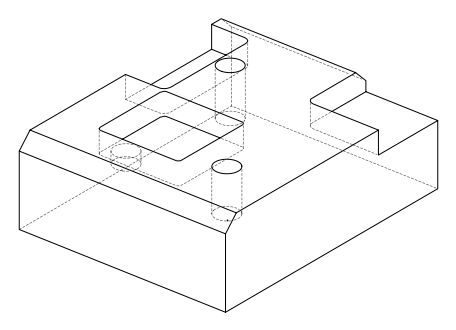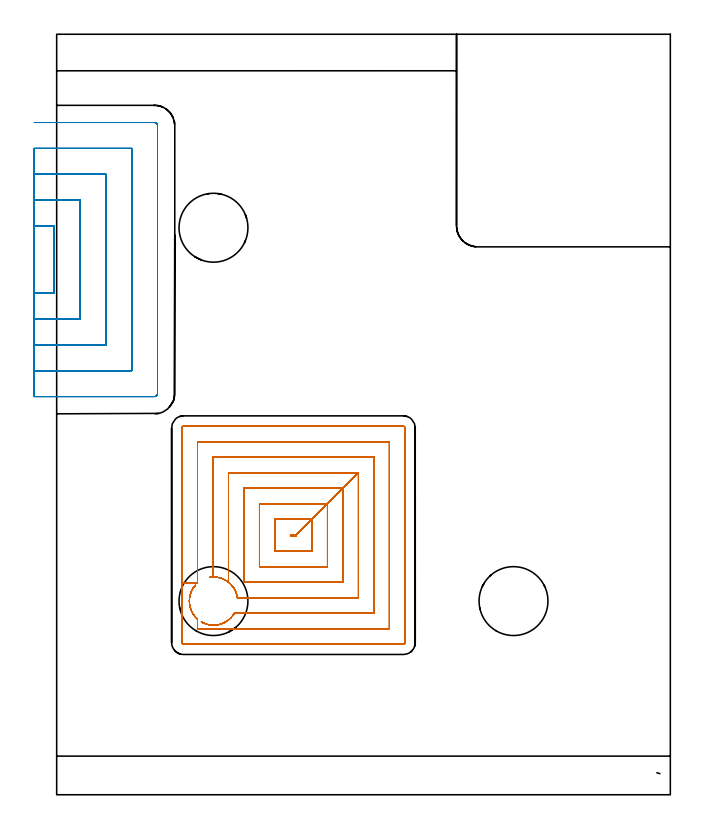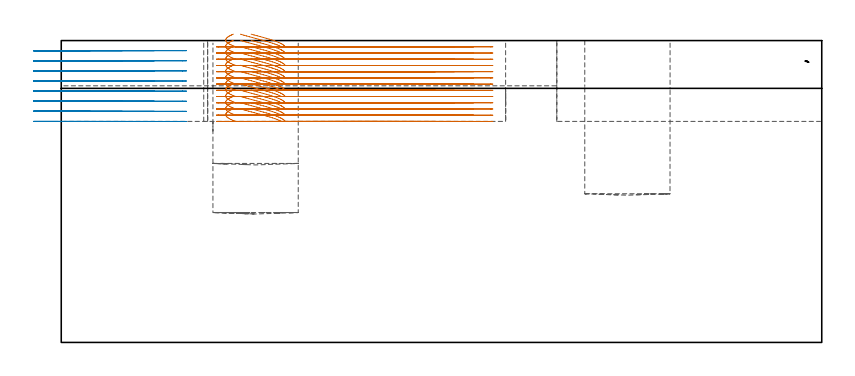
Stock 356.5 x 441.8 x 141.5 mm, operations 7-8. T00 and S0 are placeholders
(PLAN: 8 operations, 4 tool changes, 147 min)
(1 INDEXABLE_INSERT_DRILL_BLIND_HOLE_FROM_SOLID | STEP1POCKET | NXT0302_035 | 0.1 min | 72628 mm3)
(2 INDEXABLE_INSERT_DRILL_BLIND_HOLE_FROM_SOLID_1 | STEP1POCKET_1 | NXT0302_035 | 0.3 min | 90464 mm3)
(3 INDEXABLE_INSERT_DRILL_BLIND_HOLE_FROM_SOLID_2 | STEP1POCKET_2 | NXT0302_035 | 0.33 min | 101514 mm3)
(4 AREA_MILL | FG_CHAMFER_SURFACE | UGT0205_001 | 15.18 min | 54002 mm3)
(5 AREA_MILL_1 | FG_CHAMFER_SURFACE_1 | UGT0205_001 | 23.23 min | 89444 mm3)
(6 MILL_CORNER_NOTCH_RECTANGULAR | CORNER_NOTCH_RECTANGULAR | UGT0201_094 | Follow Part, ap 5, ae 75% | 21.17 min | 578367 mm3)
(7 MILL_RECTANGULAR_POCKET | POCKET_RECTANGULAR_STRAIGHT | NXT0201_011 | Follow Part, ap 3, ae 75% | 58.85 min | 694235 mm3)
(8 MILL_SLOT | SLOT_PARTIAL_RECTANGULAR | UGT0201_094 | Follow Part, ap 5, ae 75% | 27.82 min | 463694 mm3)
(TOOL NXT0302_035 | Index. Insert Drill 40mm [880-D4000L40-05] | D40 PA176 FL200 Z2)
(TOOL UGT0205_001 | Chamfer Mill 20 x 3 x 45 deg. | D20 FL50 Z2)
(TOOL UGT0201_094 | End mill 20 mm | D20 FL38 Z4)
(TOOL NXT0201_011 | ENDMILL 12mm [2P460-1200-NA 1630] | D12 FL38 Z6)
(OP 7 MILL_RECTANGULAR_POCKET)
G17 G21 G94 G90
T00 M6
G54
G17 G0 G90 X89.016 Y126.345 S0 M3
G43 Z151.5 H1
Z144.5
G94 G1 X90.373 Y126.487 Z144.134 F250.
X91.836 Z143.743
X93.29 Y126.334 Z143.351
X94.721 Y126.03 Z142.959
X96.112 Y125.579 Z142.567
X97.448 Y124.985 Z142.175
X98.715 Y124.256 Z141.783
X99.9 Y123.398 Z141.391
X100.988 Y122.421 Z141.
X101.969 Y121.337 Z140.608
X102.832 Y120.156 Z140.216
X103.104 Y119.702 Z140.074
X103.376 Y119.248 Z139.932
X103.877 Y118.24 Z139.631
X104.296 Y117.196 Z139.329
X104.63 Y116.122 Z139.028
X104.876 Y115.024 Z138.726
X104.952 Y114.5 Z138.585
X175.3 F500.
Y187.1
X139.3 Y151.1
X135.8
Y150.5
X139.3
Y151.1
X148.3 Y160.1
X126.8
Y141.5
X148.3
Y160.1
X157.3 Y169.1
X117.8
Y132.5
X157.3
Y169.1
X166.3 Y178.1
X108.8
Y123.5
X166.3
Y178.1
X175.3 Y187.1
X99.8
Y123.465
G0 X84.028 Y100.423 Z144.5
G1 X84.317 Y100.243 Z144.409 F250.
X85.636 Y99.601 Z144.015
X86.839 Y99.155 Z143.672
X88.258 Y98.783 Z143.279
X89.708 Y98.562 Z142.886
X91.173 Y98.493 Z142.493
X92.638 Y98.577 Z142.1
X94.085 Y98.814 Z141.707
X95.5 Y99.2 Z141.314
X95.997 Y99.385 Z141.172
X96.492 Y99.571 Z141.03
X97.784 Y100.19 Z140.646
X99.007 Y100.938 Z140.262
X100.146 Y101.807 Z139.878
X101.19 Y102.787 Z139.494
X102.13 Y103.869 Z139.11
X102.953 Y105.042 Z138.726
X103.218 Y105.5 Z138.585
X184.3 F500.
Y196.1
X90.8
Y126.493
G0 X80.699 Y121.854 Z144.5
G1 X80.237 Y121.343 Z144.315 F250.
X79.918 Y120.92 Z144.173
X79.6 Y120.498 Z144.032
X79.103 Y119.731 Z143.787
X78.656 Y118.934 Z143.542
X78.431 Y118.455 Z143.4
X78.206 Y117.976 Z143.258
X77.721 Y116.652 Z142.881
X77.372 Y115.287 Z142.503
X77.161 Y113.893 Z142.125
X77.092 Y112.485 Z141.748
X77.165 Y111.078 Z141.37
X77.378 Y109.684 Z140.992
X77.73 Y108.32 Z140.615
X78.218 Y106.997 Z140.237
X78.836 Y105.731 Z139.859
X79.579 Y104.532 Z139.482
X80.438 Y103.415 Z139.104
X81.404 Y102.389 Z138.726
X81.8 Y102.038 Z138.585
Y96.5 F500.
X193.3
Y205.1
X81.8
Y122.961
X72.8
Y88.4
G3 X73.7 Y87.5 R0.9
G1 X201.4
G3 X202.3 Y88.4 R0.9
G1 Y213.2
G3 X201.4 Y214.1 R0.9
G1 X73.7
G3 X72.8 Y213.2 R0.9
G1 Y122.961
Y121.961
G0 X89.016 Y126.345 Z141.585
G1 X90.374 Y126.487 Z141.219 F250.
X91.836 Z140.827
X93.29 Y126.334 Z140.435
X94.721 Y126.03 Z140.043
X96.112 Y125.579 Z139.652
X97.448 Y124.985 Z139.26
X98.716 Y124.256 Z138.868
X99.9 Y123.398 Z138.476
X100.988 Y122.421 Z138.084
X101.969 Y121.337 Z137.692
X102.832 Y120.156 Z137.301
X103.104 Y119.702 Z137.159
X103.376 Y119.248 Z137.017
X103.877 Y118.24 Z136.715
X104.296 Y117.196 Z136.414
X104.63 Y116.122 Z136.112
X104.877 Y115.024 Z135.811
X104.952 Y114.5 Z135.669
X175.3 F500.
Y187.1
X139.3 Y151.1
X135.8
Y150.5
X139.3
Y151.1
X148.3 Y160.1
X126.8
Y141.5
X148.3
Y160.1
X157.3 Y169.1
X117.8
Y132.5
X157.3
Y169.1
X166.3 Y178.1
X108.8
Y123.5
X166.3
Y178.1
X175.3 Y187.1
X99.8
Y123.465
G0 X84.027 Y100.421 Z141.585
G1 X85.038 Y99.871 Z141.276 F250.
X85.824 Y99.529 Z141.046
X86.131 Y99.413 Z140.959
X86.626 Y99.225 Z140.817
X87.866 Y98.87 Z140.471
X89.133 Y98.631 Z140.126
X90.417 Y98.509 Z139.78
X91.706 Y98.505 Z139.435
X92.991 Y98.62 Z139.089
X94.259 Y98.853 Z138.744
X95.5 Y99.2 Z138.398
X95.997 Y99.385 Z138.256
X96.493 Y99.571 Z138.114
X97.785 Y100.19 Z137.73
X99.007 Y100.938 Z137.347
X100.146 Y101.807 Z136.963
X101.191 Y102.787 Z136.579
X102.13 Y103.869 Z136.195
X102.953 Y105.042 Z135.811
X103.218 Y105.5 Z135.669
X184.3 F500.
Y196.1
X90.8
Y126.493
G0 X80.699 Y121.854 Z141.585
G1 X80.237 Y121.344 Z141.4 F250.
X79.919 Y120.921 Z141.258
X79.6 Y120.498 Z141.116
X79.103 Y119.731 Z140.872
X78.656 Y118.934 Z140.627
X78.431 Y118.455 Z140.485
X78.206 Y117.976 Z140.343
X77.721 Y116.652 Z139.965
X77.372 Y115.287 Z139.588
X77.161 Y113.893 Z139.21
X77.092 Y112.485 Z138.832
X77.165 Y111.078 Z138.455
X77.378 Y109.684 Z138.077
X77.73 Y108.32 Z137.699
X78.218 Y106.997 Z137.322
X78.836 Y105.731 Z136.944
X79.579 Y104.532 Z136.566
X80.438 Y103.415 Z136.189
X81.404 Y102.389 Z135.811
X81.8 Y102.038 Z135.669
Y96.5 F500.
X193.3
Y205.1
X81.8
Y122.961
X72.8
Y88.4
G3 X73.7 Y87.5 R0.9
G1 X201.4
G3 X202.3 Y88.4 R0.9
G1 Y213.2
G3 X201.4 Y214.1 R0.9
G1 X73.7
G3 X72.8 Y213.2 R0.9
G1 Y122.961
Y121.961
G0 X89.016 Y126.346 Z138.669
G1 X90.395 Y126.488 Z138.298 F250.
X91.855 Y126.486 Z137.907
X93.307 Y126.331 Z137.515
X94.735 Y126.026 Z137.124
X96.124 Y125.574 Z136.733
X97.458 Y124.981 Z136.342
X98.723 Y124.251 Z135.95
X99.905 Y123.394 Z135.559
X100.991 Y122.418 Z135.168
X101.971 Y121.335 Z134.776
X102.832 Y120.156 Z134.385
X103.104 Y119.702 Z134.243
X103.376 Y119.248 Z134.101
X103.877 Y118.24 Z133.8
X104.296 Y117.196 Z133.499
X104.63 Y116.122 Z133.197
X104.877 Y115.024 Z132.896
X104.952 Y114.5 Z132.754
X175.3 F500.
Y187.1
X139.3 Y151.1
X135.8
Y150.5
X139.3
Y151.1
X148.3 Y160.1
X126.8
Y141.5
X148.3
Y160.1
X157.3 Y169.1
X117.8
Y132.5
X157.3
Y169.1
X166.3 Y178.1
X108.8
Y123.5
X166.3
Y178.1
X175.3 Y187.1
X99.8
Y123.465
G0 X84.029 Y100.423 Z138.669
G1 X84.317 Y100.243 Z138.578 F250.
X85.636 Y99.601 Z138.185
X86.131 Y99.413 Z138.043
X86.626 Y99.225 Z137.901
X87.866 Y98.87 Z137.556
X89.133 Y98.631 Z137.21
X90.417 Y98.509 Z136.865
X91.706 Y98.505 Z136.519
X92.991 Y98.62 Z136.174
X94.259 Y98.853 Z135.828
X95.5 Y99.2 Z135.483
X95.997 Y99.385 Z135.341
X96.493 Y99.571 Z135.199
X97.785 Y100.19 Z134.815
X99.007 Y100.938 Z134.431
X100.146 Y101.807 Z134.047
X101.191 Y102.787 Z133.663
X102.13 Y103.869 Z133.28
X102.953 Y105.042 Z132.896
X103.218 Y105.5 Z132.754
X184.3 F500.
Y196.1
X90.8
Y126.493
G0 X80.699 Y121.855 Z138.669
G1 X80.261 Y121.373 Z138.495 F250.
X79.396 Y120.197 Z138.103
X78.658 Y118.937 Z137.712
X78.433 Y118.458 Z137.57
X78.207 Y117.979 Z137.429
X77.722 Y116.655 Z137.051
X77.372 Y115.289 Z136.673
X77.162 Y113.896 Z136.295
X77.092 Y112.488 Z135.918
X77.164 Y111.08 Z135.54
X77.378 Y109.686 Z135.162
X77.73 Y108.321 Z134.784
X78.218 Y106.998 Z134.407
X78.836 Y105.731 Z134.029
X79.578 Y104.533 Z133.651
X80.437 Y103.415 Z133.273
X81.404 Y102.389 Z132.896
X81.8 Y102.038 Z132.754
Y96.5 F500.
X193.3
Y205.1
X81.8
Y122.961
X72.8
Y88.4
G3 X73.7 Y87.5 R0.9
G1 X201.4
G3 X202.3 Y88.4 R0.9
G1 Y213.2
G3 X201.4 Y214.1 R0.9
G1 X73.7
G3 X72.8 Y213.2 R0.9
G1 Y122.961
Y121.961
G0 X89.016 Y126.346 Z135.754
G1 X90.395 Y126.488 Z135.383 F250.
X91.855 Y126.486 Z134.991
X93.307 Y126.331 Z134.6
X94.735 Y126.026 Z134.209
X96.124 Y125.574 Z133.817
X97.458 Y124.981 Z133.426
X98.723 Y124.251 Z133.035
X99.905 Y123.394 Z132.644
X100.991 Y122.418 Z132.252
X101.971 Y121.335 Z131.861
X102.832 Y120.156 Z131.47
X103.104 Y119.702 Z131.328
X103.376 Y119.248 Z131.186
X103.877 Y118.24 Z130.885
X104.296 Y117.196 Z130.583
X104.63 Y116.122 Z130.282
X104.877 Y115.024 Z129.98
X104.952 Y114.5 Z129.838
X175.3 F500.
Y187.1
X139.3 Y151.1
X135.8
Y150.5
X139.3
Y151.1
X148.3 Y160.1
X126.8
Y141.5
X148.3
Y160.1
X157.3 Y169.1
X117.8
Y132.5
X157.3
Y169.1
X166.3 Y178.1
X108.8
Y123.5
X166.3
Y178.1
X175.3 Y187.1
X99.8
Y123.465
G0 X84.029 Y100.423 Z135.754
G1 X84.317 Y100.243 Z135.663 F250.
X85.636 Y99.601 Z135.27
X86.131 Y99.413 Z135.128
X86.626 Y99.225 Z134.986
X87.866 Y98.87 Z134.64
X89.133 Y98.631 Z134.295
X90.417 Y98.509 Z133.949
X91.706 Y98.505 Z133.604
X92.991 Y98.62 Z133.258
X94.259 Y98.853 Z132.913
X95.5 Y99.2 Z132.567
X95.997 Y99.385 Z132.425
X96.493 Y99.571 Z132.284
X97.785 Y100.19 Z131.9
X99.007 Y100.938 Z131.516
X100.146 Y101.807 Z131.132
X101.191 Y102.787 Z130.748
X102.13 Y103.869 Z130.364
X102.953 Y105.042 Z129.98
X103.218 Y105.5 Z129.838
X184.3 F500.
Y196.1
X90.8
Y126.493
G0 X80.699 Y121.855 Z135.754
G1 X80.261 Y121.373 Z135.579 F250.
X79.396 Y120.197 Z135.188
X78.658 Y118.937 Z134.797
X78.433 Y118.458 Z134.655
X78.207 Y117.979 Z134.513
X77.722 Y116.655 Z134.135
X77.372 Y115.289 Z133.758
X77.162 Y113.896 Z133.38
X77.092 Y112.488 Z133.002
X77.164 Y111.08 Z132.624
X77.378 Y109.686 Z132.247
X77.73 Y108.321 Z131.869
X78.218 Y106.998 Z131.491
X78.836 Y105.731 Z131.113
X79.578 Y104.533 Z130.736
X80.437 Y103.415 Z130.358
X81.404 Y102.389 Z129.98
X81.8 Y102.038 Z129.838
Y96.5 F500.
X193.3
Y205.1
X81.8
Y122.961
X72.8
Y88.4
G3 X73.7 Y87.5 R0.9
G1 X201.4
G3 X202.3 Y88.4 R0.9
G1 Y213.2
G3 X201.4 Y214.1 R0.9
G1 X73.7
G3 X72.8 Y213.2 R0.9
G1 Y122.961
Y121.961
G0 X89.019 Y126.335 Z132.838
G1 X89.985 Y126.461 Z132.577 F250.
X91.398 Y126.503 Z132.199
X92.808 Y126.401 Z131.82
X94.2 Y126.159 Z131.441
X95.561 Y125.777 Z131.062
X96.877 Y125.26 Z130.684
X98.134 Y124.613 Z130.305
X99.319 Y123.842 Z129.926
X100.42 Y122.957 Z129.547
X100.802 Y122.59 Z129.405
X101.183 Y122.223 Z129.264
X101.979 Y121.323 Z128.942
X102.695 Y120.359 Z128.62
X103.325 Y119.337 Z128.298
X103.866 Y118.264 Z127.976
X104.066 Y117.774 Z127.835
X104.265 Y117.284 Z127.693
X104.618 Y116.167 Z127.379
X104.877 Y115.024 Z127.065
X104.952 Y114.5 Z126.923
X175.3 F500.
Y187.1
X139.3 Y151.1
X135.8
Y150.5
X139.3
Y151.1
X148.3 Y160.1
X126.8
Y141.5
X148.3
Y160.1
X157.3 Y169.1
X117.8
Y132.5
X157.3
Y169.1
X166.3 Y178.1
X108.8
Y123.5
X166.3
Y178.1
X175.3 Y187.1
X99.8
Y123.465
G0 X84.028 Y100.423 Z132.838
G1 X84.955 Y99.911 Z132.555 F250.
X85.781 Y99.546 Z132.312
X86.131 Y99.413 Z132.212
X86.626 Y99.225 Z132.07
X87.971 Y98.846 Z131.696
X89.346 Y98.603 Z131.322
X89.873 Y98.556 Z131.18
X90.401 Y98.51 Z131.038
X91.857 Y98.513 Z130.648
X93.305 Y98.668 Z130.258
X94.729 Y98.971 Z129.868
X96.114 Y99.421 Z129.478
X97.444 Y100.012 Z129.087
X98.706 Y100.739 Z128.697
X99.14 Y101.043 Z128.555
X99.573 Y101.347 Z128.413
X100.539 Y102.153 Z128.076
X101.429 Y103.042 Z127.739
X102.236 Y104.008 Z127.402
X102.953 Y105.042 Z127.065
X103.218 Y105.5 Z126.923
X184.3 F500.
Y196.1
X90.8
Y126.493
G0 X80.698 Y121.855 Z132.838
G1 X80.238 Y121.344 Z132.654 F250.
X79.919 Y120.922 Z132.512
X79.601 Y120.499 Z132.371
X79.104 Y119.733 Z132.126
X78.658 Y118.936 Z131.881
X78.432 Y118.457 Z131.739
X78.207 Y117.978 Z131.598
X77.722 Y116.655 Z131.22
X77.372 Y115.289 Z130.842
X77.162 Y113.895 Z130.464
X77.092 Y112.487 Z130.087
X77.164 Y111.079 Z129.709
X77.378 Y109.686 Z129.331
X77.73 Y108.321 Z128.953
X78.218 Y106.998 Z128.576
X78.836 Y105.731 Z128.198
X79.578 Y104.533 Z127.82
X80.437 Y103.415 Z127.443
X81.404 Y102.389 Z127.065
X81.8 Y102.038 Z126.923
Y96.5 F500.
X193.3
Y205.1
X81.8
Y122.961
X72.8
Y88.4
G3 X73.7 Y87.5 R0.9
G1 X201.4
G3 X202.3 Y88.4 R0.9
G1 Y213.2
G3 X201.4 Y214.1 R0.9
G1 X73.7
G3 X72.8 Y213.2 R0.9
G1 Y122.961
Y121.961
G0 X89.019 Y126.335 Z129.923
G1 X89.984 Y126.461 Z129.662 F250.
X91.397 Y126.503 Z129.283
X92.807 Y126.402 Z128.905
X94.2 Y126.159 Z128.526
X95.561 Y125.777 Z128.147
X96.877 Y125.26 Z127.768
X98.134 Y124.613 Z127.389
X99.319 Y123.842 Z127.011
X100.421 Y122.956 Z126.632
X100.802 Y122.59 Z126.49
X101.184 Y122.223 Z126.348
X101.979 Y121.323 Z126.026
X102.695 Y120.359 Z125.705
X103.325 Y119.337 Z125.383
X103.866 Y118.265 Z125.061
X104.065 Y117.774 Z124.919
X104.265 Y117.284 Z124.777
X104.618 Y116.167 Z124.463
X104.877 Y115.024 Z124.149
X104.952 Y114.5 Z124.008
X175.3 F500.
Y187.1
X139.3 Y151.1
X135.8
Y150.5
X139.3
Y151.1
X148.3 Y160.1
X126.8
Y141.5
X148.3
Y160.1
X157.3 Y169.1
X117.8
Y132.5
X157.3
Y169.1
X166.3 Y178.1
X108.8
Y123.5
X166.3
Y178.1
X175.3 Y187.1
X99.8
Y123.465
G0 X84.029 Y100.424 Z129.923
G1 X84.897 Y99.94 Z129.657 F250.
X85.38 Y99.723 Z129.515
X85.751 Y99.557 Z129.406
X86.131 Y99.413 Z129.297
X86.626 Y99.225 Z129.155
X87.97 Y98.846 Z128.781
X89.345 Y98.603 Z128.407
X89.873 Y98.556 Z128.265
X90.4 Y98.51 Z128.123
X91.857 Y98.513 Z127.733
X93.304 Y98.668 Z127.342
X94.729 Y98.971 Z126.952
X96.114 Y99.421 Z126.562
X97.444 Y100.013 Z126.172
X98.707 Y100.739 Z125.782
X99.14 Y101.043 Z125.64
X99.573 Y101.347 Z125.498
X100.539 Y102.153 Z125.161
X101.43 Y103.042 Z124.824
X102.236 Y104.008 Z124.487
X102.953 Y105.042 Z124.149
X103.218 Y105.5 Z124.008
X184.3 F500.
Y196.1
X90.8
Y126.493
G0 X80.698 Y121.855 Z129.923
G1 X80.236 Y121.343 Z129.738 F250.
X79.918 Y120.92 Z129.596
X79.599 Y120.497 Z129.455
X79.103 Y119.732 Z129.21
X78.658 Y118.936 Z128.966
X78.432 Y118.457 Z128.824
X78.207 Y117.978 Z128.682
X77.722 Y116.655 Z128.304
X77.372 Y115.289 Z127.927
X77.162 Y113.895 Z127.549
X77.092 Y112.487 Z127.171
X77.164 Y111.079 Z126.794
X77.378 Y109.686 Z126.416
X77.73 Y108.321 Z126.038
X78.218 Y106.998 Z125.66
X78.836 Y105.731 Z125.283
X79.578 Y104.533 Z124.905
X80.437 Y103.415 Z124.527
X81.404 Y102.389 Z124.149
X81.8 Y102.038 Z124.008
Y96.5 F500.
X193.3
Y205.1
X81.8
Y122.961
X72.8
Y88.4
G3 X73.7 Y87.5 R0.9
G1 X201.4
G3 X202.3 Y88.4 R0.9
G1 Y213.2
G3 X201.4 Y214.1 R0.9
G1 X73.7
G3 X72.8 Y213.2 R0.9
G1 Y122.961
Y121.961
G0 X89.016 Y126.346 Z127.008
G1 X90.395 Y126.488 Z126.636 F250.
X91.855 Y126.486 Z126.245
X93.307 Y126.331 Z125.854
X94.735 Y126.026 Z125.463
X96.124 Y125.574 Z125.071
X97.458 Y124.981 Z124.68
X98.723 Y124.251 Z124.289
X99.905 Y123.394 Z123.897
X100.991 Y122.418 Z123.506
X101.971 Y121.335 Z123.115
X102.832 Y120.156 Z122.724
X103.104 Y119.702 Z122.582
X103.376 Y119.248 Z122.44
X103.877 Y118.24 Z122.139
X104.296 Y117.196 Z121.837
X104.63 Y116.122 Z121.536
X104.877 Y115.024 Z121.234
X104.952 Y114.5 Z121.092
X175.3 F500.
Y187.1
X139.3 Y151.1
X135.8
Y150.5
X139.3
Y151.1
X148.3 Y160.1
X126.8
Y141.5
X148.3
Y160.1
X157.3 Y169.1
X117.8
Y132.5
X157.3
Y169.1
X166.3 Y178.1
X108.8
Y123.5
X166.3
Y178.1
X175.3 Y187.1
X99.8
Y123.465
G0 X84.029 Y100.423 Z127.008
G1 X84.317 Y100.243 Z126.917 F250.
X85.636 Y99.601 Z126.523
X86.131 Y99.413 Z126.382
X86.626 Y99.225 Z126.24
X87.866 Y98.87 Z125.894
X89.133 Y98.631 Z125.549
X90.417 Y98.509 Z125.203
X91.706 Y98.505 Z124.858
X92.991 Y98.62 Z124.512
X94.259 Y98.853 Z124.167
X95.5 Y99.2 Z123.821
X95.997 Y99.385 Z123.679
X96.493 Y99.571 Z123.538
X97.785 Y100.19 Z123.154
X99.007 Y100.938 Z122.77
X100.146 Y101.807 Z122.386
X101.191 Y102.787 Z122.002
X102.13 Y103.869 Z121.618
X102.953 Y105.042 Z121.234
X103.218 Y105.5 Z121.092
X184.3 F500.
Y196.1
X90.8
Y126.493
G0 X80.699 Y121.855 Z127.008
G1 X80.261 Y121.373 Z126.833 F250.
X79.396 Y120.197 Z126.442
X78.658 Y118.937 Z126.051
X78.433 Y118.458 Z125.909
X78.207 Y117.979 Z125.767
X77.722 Y116.655 Z125.389
X77.372 Y115.289 Z125.012
X77.162 Y113.896 Z124.634
X77.092 Y112.488 Z124.256
X77.164 Y111.08 Z123.878
X77.378 Y109.686 Z123.501
X77.73 Y108.321 Z123.123
X78.218 Y106.998 Z122.745
X78.836 Y105.731 Z122.367
X79.578 Y104.533 Z121.99
X80.437 Y103.415 Z121.612
X81.404 Y102.389 Z121.234
X81.8 Y102.038 Z121.092
Y96.5 F500.
X193.3
Y205.1
X81.8
Y122.961
X72.8
Y88.4
G3 X73.7 Y87.5 R0.9
G1 X201.4
G3 X202.3 Y88.4 R0.9
G1 Y213.2
G3 X201.4 Y214.1 R0.9
G1 X73.7
G3 X72.8 Y213.2 R0.9
G1 Y122.961
Y121.961
G0 X89.016 Y126.346 Z124.092
G1 X90.395 Y126.488 Z123.721 F250.
X91.855 Y126.486 Z123.33
X93.307 Y126.331 Z122.938
X94.735 Y126.026 Z122.547
X96.124 Y125.574 Z122.156
X97.458 Y124.981 Z121.765
X98.723 Y124.251 Z121.373
X99.905 Y123.394 Z120.982
X100.991 Y122.418 Z120.591
X101.971 Y121.335 Z120.2
X102.832 Y120.156 Z119.808
X103.104 Y119.702 Z119.666
X103.376 Y119.248 Z119.525
X103.877 Y118.24 Z119.223
X104.296 Y117.196 Z118.922
X104.63 Y116.122 Z118.62
X104.877 Y115.024 Z118.319
X104.952 Y114.5 Z118.177
X175.3 F500.
Y187.1
X139.3 Y151.1
X135.8
Y150.5
X139.3
Y151.1
X148.3 Y160.1
X126.8
Y141.5
X148.3
Y160.1
X157.3 Y169.1
X117.8
Y132.5
X157.3
Y169.1
X166.3 Y178.1
X108.8
Y123.5
X166.3
Y178.1
X175.3 Y187.1
X99.8
Y123.465
G0 X84.029 Y100.423 Z124.092
G1 X84.317 Y100.243 Z124.001 F250.
X85.636 Y99.601 Z123.608
X86.131 Y99.413 Z123.466
X86.626 Y99.225 Z123.324
X87.866 Y98.87 Z122.979
X89.133 Y98.631 Z122.633
X90.417 Y98.509 Z122.288
X91.706 Y98.505 Z121.942
X92.991 Y98.62 Z121.597
X94.259 Y98.853 Z121.251
X95.5 Y99.2 Z120.906
X95.997 Y99.385 Z120.764
X96.493 Y99.571 Z120.622
X97.785 Y100.19 Z120.238
X99.007 Y100.938 Z119.854
X100.146 Y101.807 Z119.47
X101.191 Y102.787 Z119.087
X102.13 Y103.869 Z118.703
X102.953 Y105.042 Z118.319
X103.218 Y105.5 Z118.177
X184.3 F500.
Y196.1
X90.8
Y126.493
G0 X80.699 Y121.855 Z124.092
G1 X80.261 Y121.373 Z123.918 F250.
X79.396 Y120.197 Z123.527
X78.658 Y118.937 Z123.135
X78.433 Y118.458 Z122.993
X78.207 Y117.979 Z122.852
X77.722 Y116.655 Z122.474
X77.372 Y115.289 Z122.096
X77.162 Y113.896 Z121.718
X77.092 Y112.488 Z121.341
X77.164 Y111.08 Z120.963
X77.378 Y109.686 Z120.585
X77.73 Y108.321 Z120.207
X78.218 Y106.998 Z119.83
X78.836 Y105.731 Z119.452
X79.578 Y104.533 Z119.074
X80.437 Y103.415 Z118.696
X81.404 Y102.389 Z118.319
X81.8 Y102.038 Z118.177
Y96.5 F500.
X193.3
Y205.1
X81.8
Y122.961
X72.8
Y88.4
G3 X73.7 Y87.5 R0.9
G1 X201.4
G3 X202.3 Y88.4 R0.9
G1 Y213.2
G3 X201.4 Y214.1 R0.9
G1 X73.7
G3 X72.8 Y213.2 R0.9
G1 Y122.961
Y121.961
G0 X89.016 Y126.346 Z121.177
G1 X90.395 Y126.488 Z120.806 F250.
X91.855 Y126.486 Z120.414
X93.307 Y126.331 Z120.023
X94.735 Y126.026 Z119.632
X96.124 Y125.574 Z119.241
X97.458 Y124.981 Z118.849
X98.723 Y124.251 Z118.458
X99.905 Y123.394 Z118.067
X100.991 Y122.418 Z117.675
X101.971 Y121.335 Z117.284
X102.832 Y120.156 Z116.893
X103.104 Y119.702 Z116.751
X103.376 Y119.248 Z116.609
X103.877 Y118.24 Z116.308
X104.296 Y117.196 Z116.006
X104.63 Y116.122 Z115.705
X104.877 Y115.024 Z115.403
X104.952 Y114.5 Z115.262
X175.3 F500.
Y187.1
X139.3 Y151.1
X135.8
Y150.5
X139.3
Y151.1
X148.3 Y160.1
X126.8
Y141.5
X148.3
Y160.1
X157.3 Y169.1
X117.8
Y132.5
X157.3
Y169.1
X166.3 Y178.1
X108.8
Y123.5
X166.3
Y178.1
X175.3 Y187.1
X99.8
Y123.465
G0 X84.029 Y100.423 Z121.177
G1 X84.317 Y100.243 Z121.086 F250.
X85.636 Y99.601 Z120.693
X86.131 Y99.413 Z120.551
X86.626 Y99.225 Z120.409
X87.866 Y98.87 Z120.064
X89.133 Y98.631 Z119.718
X90.417 Y98.509 Z119.373
X91.706 Y98.505 Z119.027
X92.991 Y98.62 Z118.682
X94.259 Y98.853 Z118.336
X95.5 Y99.2 Z117.991
X95.997 Y99.385 Z117.849
X96.493 Y99.571 Z117.707
X97.785 Y100.19 Z117.323
X99.007 Y100.938 Z116.939
X100.146 Y101.807 Z116.555
X101.191 Y102.787 Z116.171
X102.13 Y103.869 Z115.787
X102.953 Y105.042 Z115.403
X103.218 Y105.5 Z115.262
X184.3 F500.
Y196.1
X90.8
Y126.493
G0 X80.7 Y121.855 Z121.177
G1 X80.261 Y121.373 Z121.002 F250.
X79.396 Y120.197 Z120.611
X78.658 Y118.937 Z120.22
X78.433 Y118.458 Z120.078
X78.207 Y117.979 Z119.936
X77.722 Y116.655 Z119.558
X77.373 Y115.29 Z119.18
X77.162 Y113.896 Z118.803
X77.093 Y112.488 Z118.425
X77.165 Y111.08 Z118.047
X77.378 Y109.687 Z117.67
X77.731 Y108.322 Z117.292
X78.218 Y106.999 Z116.914
X78.836 Y105.732 Z116.536
X79.579 Y104.534 Z116.159
X80.438 Y103.416 Z115.781
X81.404 Y102.39 Z115.403
X81.8 Y102.038 Z115.262
Y96.5 F500.
X193.3
Y205.1
X81.8
Y122.961
X72.8
Y88.4
G3 X73.7 Y87.5 R0.9
G1 X201.4
G3 X202.3 Y88.4 R0.9
G1 Y213.2
G3 X201.4 Y214.1 R0.9
G1 X73.7
G3 X72.8 Y213.2 R0.9
G1 Y122.961
Y121.961
G0 X89.017 Y126.345 Z118.262
G1 X90.367 Y126.487 Z117.898 F250.
X91.83 Z117.506
X93.285 Y126.334 Z117.114
X94.717 Y126.031 Z116.722
X96.108 Y125.58 Z116.33
X97.446 Y124.987 Z115.938
X98.714 Y124.257 Z115.546
X99.898 Y123.399 Z115.154
X100.988 Y122.422 Z114.762
X101.969 Y121.337 Z114.37
X102.832 Y120.156 Z113.978
X103.104 Y119.702 Z113.836
X103.376 Y119.248 Z113.694
X103.877 Y118.24 Z113.392
X104.296 Y117.196 Z113.091
X104.63 Y116.122 Z112.789
X104.877 Y115.024 Z112.488
X104.952 Y114.5 Z112.346
X175.3 F500.
Y187.1
X139.3 Y151.1
X135.8
Y150.5
X139.3
Y151.1
X148.3 Y160.1
X126.8
Y141.5
X148.3
Y160.1
X157.3 Y169.1
X117.8
Y132.5
X157.3
Y169.1
X166.3 Y178.1
X108.8
Y123.5
X166.3
Y178.1
X175.3 Y187.1
X99.8
Y123.465
G0 X84.029 Y100.423 Z118.262
G1 X84.33 Y100.236 Z118.167 F250.
X85.636 Y99.601 Z117.777
X86.131 Y99.413 Z117.636
X86.626 Y99.225 Z117.494
X87.866 Y98.87 Z117.148
X89.133 Y98.631 Z116.803
X90.417 Y98.509 Z116.457
X91.706 Y98.505 Z116.112
X92.991 Y98.62 Z115.766
X94.259 Y98.853 Z115.421
X95.5 Y99.2 Z115.075
X95.997 Y99.385 Z114.933
X96.493 Y99.571 Z114.791
X97.785 Y100.19 Z114.407
X99.007 Y100.938 Z114.024
X100.146 Y101.807 Z113.64
X101.191 Y102.787 Z113.256
X102.13 Y103.869 Z112.872
X102.953 Y105.042 Z112.488
X103.218 Y105.5 Z112.346
X184.3 F500.
Y196.1
X90.8
Y126.493
G0 X80.7 Y121.855 Z118.262
G1 X80.23 Y121.335 Z118.074 F250.
X79.912 Y120.912 Z117.932
X79.594 Y120.489 Z117.79
X79.1 Y119.727 Z117.547
X78.657 Y118.936 Z117.304
X78.126 Y117.783 Z116.964
X77.666 Y116.469 Z116.591
X77.339 Y115.116 Z116.218
X77.147 Y113.738 Z115.845
X77.094 Y112.347 Z115.472
X77.178 Y110.957 Z115.099
X77.4 Y109.583 Z114.726
X77.757 Y108.238 Z114.353
X78.246 Y106.934 Z113.98
X78.862 Y105.686 Z113.607
X79.599 Y104.505 Z113.234
X80.449 Y103.403 Z112.861
X81.404 Y102.39 Z112.488
X81.8 Y102.038 Z112.346
Y96.5 F500.
X193.3
Y205.1
X81.8
Y122.961
X72.8
Y88.4
G3 X73.7 Y87.5 R0.9
G1 X201.4
G3 X202.3 Y88.4 R0.9
G1 Y213.2
G3 X201.4 Y214.1 R0.9
G1 X73.7
G3 X72.8 Y213.2 R0.9
G1 Y122.961
Y121.961
G0 X89.017 Y126.345 Z115.346
G1 X90.367 Y126.487 Z114.982 F250.
X91.83 Z114.59
X93.285 Y126.334 Z114.198
X94.717 Y126.031 Z113.806
X96.108 Y125.58 Z113.414
X97.446 Y124.987 Z113.022
X98.714 Y124.257 Z112.63
X99.898 Y123.399 Z112.238
X100.988 Y122.422 Z111.846
X101.969 Y121.337 Z111.454
X102.832 Y120.156 Z111.062
X103.104 Y119.702 Z110.92
X103.376 Y119.248 Z110.778
X103.877 Y118.24 Z110.477
X104.296 Y117.196 Z110.176
X104.63 Y116.122 Z109.874
X104.877 Y115.024 Z109.573
X104.952 Y114.5 Z109.431
X175.3 F500.
Y187.1
X139.3 Y151.1
X135.8
Y150.5
X139.3
Y151.1
X148.3 Y160.1
X126.8
Y141.5
X148.3
Y160.1
X157.3 Y169.1
X117.8
Y132.5
X157.3
Y169.1
X166.3 Y178.1
X108.8
Y123.5
X166.3
Y178.1
X175.3 Y187.1
X99.8
Y123.465
G0 X84.031 Y100.426 Z115.346
G1 X84.708 Y100.035 Z115.136 F250.
X85.188 Y99.811 Z114.995
X85.652 Y99.595 Z114.857
X86.131 Y99.413 Z114.72
X86.626 Y99.225 Z114.578
X87.866 Y98.87 Z114.233
X89.133 Y98.631 Z113.887
X90.417 Y98.509 Z113.542
X91.706 Y98.505 Z113.196
X92.991 Y98.62 Z112.851
X94.259 Y98.853 Z112.505
X95.5 Y99.2 Z112.16
X95.997 Y99.385 Z112.018
X96.493 Y99.571 Z111.876
X97.785 Y100.19 Z111.492
X99.007 Y100.938 Z111.108
X100.146 Y101.807 Z110.724
X101.191 Y102.787 Z110.34
X102.13 Y103.869 Z109.957
X102.953 Y105.042 Z109.573
X103.218 Y105.5 Z109.431
X184.3 F500.
Y196.1
X90.8
Y126.493
G0 X80.699 Y121.854 Z115.346
G1 X80.23 Y121.335 Z115.159 F250.
X79.912 Y120.912 Z115.017
X79.594 Y120.489 Z114.875
X79.1 Y119.727 Z114.632
X78.657 Y118.936 Z114.389
X78.432 Y118.457 Z114.247
X78.207 Y117.978 Z114.105
X77.722 Y116.654 Z113.727
X77.372 Y115.289 Z113.35
X77.162 Y113.895 Z112.972
X77.092 Y112.487 Z112.594
X77.164 Y111.079 Z112.217
X77.378 Y109.686 Z111.839
X77.73 Y108.321 Z111.461
X78.218 Y106.998 Z111.083
X78.836 Y105.731 Z110.706
X79.578 Y104.533 Z110.328
X80.437 Y103.415 Z109.95
X81.404 Y102.389 Z109.573
X81.8 Y102.038 Z109.431
Y96.5 F500.
X193.3
Y205.1
X81.8
Y122.961
X72.8
Y88.4
G3 X73.7 Y87.5 R0.9
G1 X201.4
G3 X202.3 Y88.4 R0.9
G1 Y213.2
G3 X201.4 Y214.1 R0.9
G1 X73.7
G3 X72.8 Y213.2 R0.9
G1 Y122.961
Y121.961
G0 X89.016 Y126.346 Z112.431
G1 X90.395 Y126.488 Z112.059 F250.
X91.855 Y126.486 Z111.668
X93.307 Y126.331 Z111.277
X94.735 Y126.026 Z110.886
X96.124 Y125.574 Z110.494
X97.458 Y124.981 Z110.103
X98.723 Y124.251 Z109.712
X99.905 Y123.394 Z109.321
X100.991 Y122.418 Z108.929
X101.971 Y121.335 Z108.538
X102.832 Y120.156 Z108.147
X103.104 Y119.702 Z108.005
X103.376 Y119.248 Z107.863
X103.877 Y118.24 Z107.562
X104.296 Y117.196 Z107.26
X104.63 Y116.122 Z106.959
X104.877 Y115.024 Z106.657
X104.952 Y114.5 Z106.515
X175.3 F500.
Y187.1
X139.3 Y151.1
X135.8
Y150.5
X139.3
Y151.1
X148.3 Y160.1
X126.8
Y141.5
X148.3
Y160.1
X157.3 Y169.1
X117.8
Y132.5
X157.3
Y169.1
X166.3 Y178.1
X108.8
Y123.5
X166.3
Y178.1
X175.3 Y187.1
X99.8
Y123.465
G0 X84.029 Y100.423 Z112.431
G1 X84.317 Y100.243 Z112.34 F250.
X85.636 Y99.601 Z111.947
X86.131 Y99.413 Z111.805
X86.626 Y99.225 Z111.663
X87.866 Y98.87 Z111.317
X89.133 Y98.631 Z110.972
X90.417 Y98.509 Z110.626
X91.706 Y98.505 Z110.281
X92.991 Y98.62 Z109.935
X94.259 Y98.853 Z109.59
X95.5 Y99.2 Z109.244
X95.997 Y99.385 Z109.102
X96.493 Y99.571 Z108.961
X97.785 Y100.19 Z108.577
X99.007 Y100.938 Z108.193
X100.146 Y101.807 Z107.809
X101.191 Y102.787 Z107.425
X102.13 Y103.869 Z107.041
X102.953 Y105.042 Z106.657
X103.218 Y105.5 Z106.515
X184.3 F500.
Y196.1
X90.8
Y126.493
G0 X80.699 Y121.855 Z112.431
G1 X80.261 Y121.373 Z112.256 F250.
X79.396 Y120.197 Z111.865
X78.658 Y118.937 Z111.474
X78.433 Y118.458 Z111.332
X78.207 Y117.979 Z111.19
X77.722 Y116.655 Z110.812
X77.372 Y115.289 Z110.435
X77.162 Y113.896 Z110.057
X77.092 Y112.488 Z109.679
X77.164 Y111.08 Z109.301
X77.378 Y109.686 Z108.924
X77.73 Y108.321 Z108.546
X78.218 Y106.998 Z108.168
X78.836 Y105.731 Z107.79
X79.578 Y104.533 Z107.413
X80.437 Y103.415 Z107.035
X81.404 Y102.389 Z106.657
X81.8 Y102.038 Z106.515
Y96.5 F500.
X193.3
Y205.1
X81.8
Y122.961
X72.8
Y88.4
G3 X73.7 Y87.5 R0.9
G1 X201.4
G3 X202.3 Y88.4 R0.9
G1 Y213.2
G3 X201.4 Y214.1 R0.9
G1 X73.7
G3 X72.8 Y213.2 R0.9
G1 Y122.961
Y121.961
G0 X89.016 Y126.346 Z109.515
G1 X90.395 Y126.488 Z109.144 F250.
X91.855 Y126.486 Z108.753
X93.307 Y126.331 Z108.362
X94.735 Y126.026 Z107.97
X96.124 Y125.574 Z107.579
X97.458 Y124.981 Z107.188
X98.723 Y124.251 Z106.796
X99.905 Y123.394 Z106.405
X100.991 Y122.418 Z106.014
X101.971 Y121.335 Z105.623
X102.832 Y120.156 Z105.231
X103.104 Y119.702 Z105.09
X103.376 Y119.248 Z104.948
X103.877 Y118.24 Z104.646
X104.296 Y117.196 Z104.345
X104.63 Y116.122 Z104.043
X104.877 Y115.024 Z103.742
X104.952 Y114.5 Z103.6
X175.3 F500.
Y187.1
X139.3 Y151.1
X135.8
Y150.5
X139.3
Y151.1
X148.3 Y160.1
X126.8
Y141.5
X148.3
Y160.1
X157.3 Y169.1
X117.8
Y132.5
X157.3
Y169.1
X166.3 Y178.1
X108.8
Y123.5
X166.3
Y178.1
X175.3 Y187.1
X99.8
Y123.465
G0 X84.029 Y100.423 Z109.515
G1 X84.317 Y100.243 Z109.424 F250.
X85.636 Y99.601 Z109.031
X86.131 Y99.413 Z108.889
X86.626 Y99.225 Z108.747
X87.866 Y98.87 Z108.402
X89.133 Y98.631 Z108.056
X90.417 Y98.509 Z107.711
X91.706 Y98.505 Z107.365
X92.991 Y98.62 Z107.02
X94.259 Y98.853 Z106.675
X95.5 Y99.2 Z106.329
X95.997 Y99.385 Z106.187
X96.493 Y99.571 Z106.045
X97.785 Y100.19 Z105.661
X99.007 Y100.938 Z105.277
X100.146 Y101.807 Z104.894
X101.191 Y102.787 Z104.51
X102.13 Y103.869 Z104.126
X102.953 Y105.042 Z103.742
X103.218 Y105.5 Z103.6
X184.3 F500.
Y196.1
X90.8
Y126.493
G0 X80.699 Y121.855 Z109.515
G1 X80.261 Y121.373 Z109.341 F250.
X79.396 Y120.197 Z108.95
X78.658 Y118.937 Z108.558
X78.433 Y118.458 Z108.417
X78.207 Y117.979 Z108.275
X77.722 Y116.655 Z107.897
X77.372 Y115.289 Z107.519
X77.162 Y113.896 Z107.142
X77.092 Y112.488 Z106.764
X77.164 Y111.08 Z106.386
X77.378 Y109.686 Z106.008
X77.73 Y108.321 Z105.631
X78.218 Y106.998 Z105.253
X78.836 Y105.731 Z104.875
X79.578 Y104.533 Z104.497
X80.437 Y103.415 Z104.12
X81.404 Y102.389 Z103.742
X81.8 Y102.038 Z103.6
Y96.5 F500.
X193.3
Y205.1
X81.8
Y122.961
X72.8
Y88.4
G3 X73.7 Y87.5 R0.9
G1 X201.4
G3 X202.3 Y88.4 R0.9
G1 Y213.2
G3 X201.4 Y214.1 R0.9
G1 X73.7
G3 X72.8 Y213.2 R0.9
G1 Y122.961
Y121.961
G0 Z151.5
M5
M2
(OP 8 MILL_SLOT)
G17 G21 G94 G90
T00 M6
G54
G17 G0 G90 X-13. Y291.3 S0 M3
G43 Z151.5 H0
Z136.762
G94 G1 X-10. F250.
X-1.4 F500.
Y330.5
X-10.
X-13. F250.
Y276.3
X-10.
X13.6 F500.
Y345.5
X-10.
X-13. F250.
Y261.3
X-10.
X28.6 F500.
Y360.5
X-10.
X-13. F250.
Y246.3
X-10.
X43.6 F500.
Y375.5
X-10.
X-13. F250.
Y231.3
X-10.
X56.8 F500.
G3 X58.6 Y233.1 R1.8
G1 Y388.7
G3 X56.8 Y390.5 R1.8
G1 X-10.
X-13. F250.
G0 Y291.3 Z132.025
G1 X-10.
X-1.4 F500.
Y330.5
X-10.
X-13. F250.
Y276.3
X-10.
X13.6 F500.
Y345.5
X-10.
X-13. F250.
Y261.3
X-10.
X28.6 F500.
Y360.5
X-10.
X-13. F250.
Y246.3
X-10.
X43.6 F500.
Y375.5
X-10.
X-13. F250.
Y231.3
X-10.
X56.8 F500.
G3 X58.6 Y233.1 R1.8
G1 Y388.7
G3 X56.8 Y390.5 R1.8
G1 X-10.
X-13. F250.
G0 Y291.3 Z127.287
G1 X-10.
X-1.4 F500.
Y330.5
X-10.
X-13. F250.
Y276.3
X-10.
X13.6 F500.
Y345.5
X-10.
X-13. F250.
Y261.3
X-10.
X28.6 F500.
Y360.5
X-10.
X-13. F250.
Y246.3
X-10.
X43.6 F500.
Y375.5
X-10.
X-13. F250.
Y231.3
X-10.
X56.8 F500.
G3 X58.6 Y233.1 R1.8
G1 Y388.7
G3 X56.8 Y390.5 R1.8
G1 X-10.
X-13. F250.
G0 Y291.3 Z122.55
G1 X-10.
X-1.4 F500.
Y330.5
X-10.
X-13. F250.
Y276.3
X-10.
X13.6 F500.
Y345.5
X-10.
X-13. F250.
Y261.3
X-10.
X28.6 F500.
Y360.5
X-10.
X-13. F250.
Y246.3
X-10.
X43.6 F500.
Y375.5
X-10.
X-13. F250.
Y231.3
X-10.
X56.8 F500.
G3 X58.6 Y233.1 R1.8
G1 Y388.7
G3 X56.8 Y390.5 R1.8
G1 X-10.
X-13. F250.
G0 Y291.3 Z117.812
G1 X-10.
X-1.4 F500.
Y330.5
X-10.
X-13. F250.
Y276.3
X-10.
X13.6 F500.
Y345.5
X-10.
X-13. F250.
Y261.3
X-10.
X28.6 F500.
Y360.5
X-10.
X-13. F250.
Y246.3
X-10.
X43.6 F500.
Y375.5
X-10.
X-13. F250.
Y231.3
X-10.
X56.8 F500.
G3 X58.6 Y233.1 R1.8
G1 Y388.7
G3 X56.8 Y390.5 R1.8
G1 X-10.
X-13. F250.
G0 Y291.3 Z113.075
G1 X-10.
X-1.4 F500.
Y330.5
X-10.
X-13. F250.
Y276.3
X-10.
X13.6 F500.
Y345.5
X-10.
X-13. F250.
Y261.3
X-10.
X28.6 F500.
Y360.5
X-10.
X-13. F250.
Y246.3
X-10.
X43.6 F500.
Y375.5
X-10.
X-13. F250.
Y231.3
X-10.
X56.8 F500.
G3 X58.6 Y233.1 R1.8
G1 Y388.7
G3 X56.8 Y390.5 R1.8
G1 X-10.
X-13. F250.
G0 Y291.3 Z108.337
G1 X-10.
X-1.4 F500.
Y330.5
X-10.
X-13. F250.
Y276.3
X-10.
X13.6 F500.
Y345.5
X-10.
X-13. F250.
Y261.3
X-10.
X28.6 F500.
Y360.5
X-10.
X-13. F250.
Y246.3
X-10.
X43.6 F500.
Y375.5
X-10.
X-13. F250.
Y231.3
X-10.
X56.8 F500.
G3 X58.6 Y233.1 R1.8
G1 Y388.7
G3 X56.8 Y390.5 R1.8
G1 X-10.
X-13. F250.
G0 Y291.3 Z103.6
G1 X-10.
X-1.4 F500.
Y330.5
X-10.
X-13. F250.
Y276.3
X-10.
X13.6 F500.
Y345.5
X-10.
X-13. F250.
Y261.3
X-10.
X28.6 F500.
Y360.5
X-10.
X-13. F250.
Y246.3
X-10.
X43.6 F500.
Y375.5
X-10.
X-13. F250.
Y231.3
X-10.
X56.8 F500.
G3 X58.6 Y233.1 R1.8
G1 Y388.7
G3 X56.8 Y390.5 R1.8
G1 X-10.
X-13. F250.
G0 Z151.5
M5
M2
